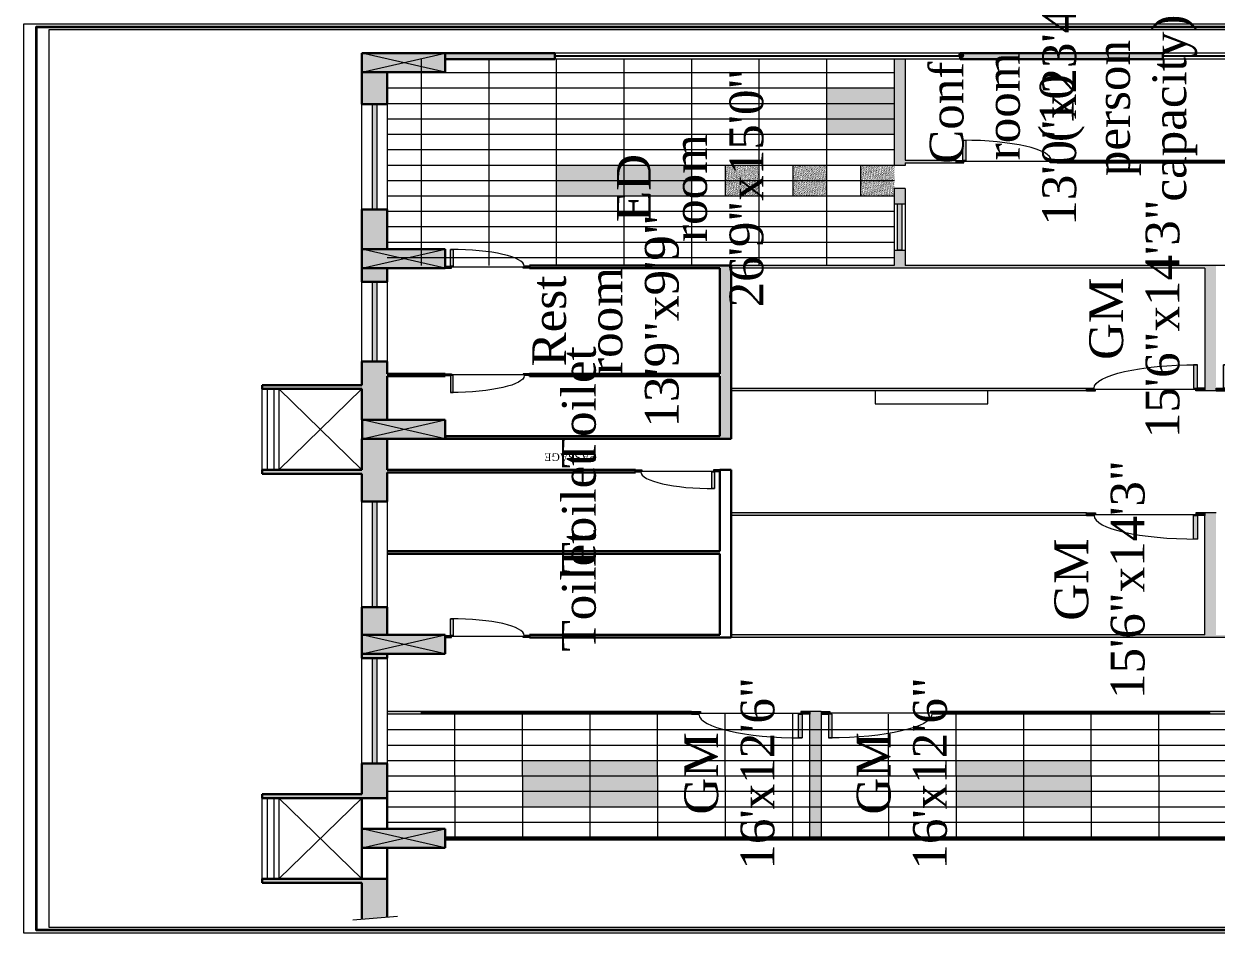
# Model space of a CAD drawing. Header units: inches. Extents: x 327481 to 195042051, y -335014 to 44773228.
# Drawn here: x 193833338 to 194084881, y 44581493 to 44773228 of the extents above; entities that cross this region are included whole.
import ezdxf

# ---------------------------------------------------------------- set-up
doc = ezdxf.new("R2010")
doc.units = ezdxf.units.IN
doc.header["$MEASUREMENT"] = 0
doc.linetypes.add('ACAD_ISO10W100', pattern=[18, 12, -3, 0, -3])
doc.layers.add('center', color=146, linetype='Continuous')
for name, color, linetype, lineweight in [('column 1', 146, 'Continuous', 30), ('DOOR', 47, 'Continuous', 9), ('ele1', 1, 'Continuous', 13), ('floor patern', 44, 'Continuous', 0), ('FUR', 34, 'Continuous', 13), ('furniture', 251, 'Continuous', 13), ('GLASS', 140, 'Continuous', 5), ('ser.duct', 131, 'Continuous', 5), ('TEXT', 7, 'Continuous', 0), ('WALL', 12, 'Continuous', 30)]:
    doc.layers.add(name, color=color, linetype=linetype, lineweight=lineweight)
doc.styles.get("Standard").update_dxf_attribs({"font": 'times.ttf', "height": 12})

# ---------------------------------------------------------------- blocks, each defined once
blk = doc.blocks.new('RTU')
at = {"layer": 'DOOR'}
for points in [[(2799511, -182811), (2799511, -182874), (2799551, -182874), (2799551, -182886), (2799611, -182886), (2799611, -182811)], [(2798637, -183716, 0.009156), (2798637, -183748), (2799511, -183748), (2799511, -183716)], [(2799611, -183811), (2799611, -183736), (2799551, -183736), (2799551, -183748), (2799511, -183748), (2799511, -183811)]]:
    blk.add_hatch(color=256, dxfattribs=at).paths.add_polyline_path(points)
at = {"layer": 'DOOR', "ltscale": 300}
for p, q in [((2799511, -182811), (2799511, -182874)), ((2799611, -182811), (2799511, -182811)), ((2799611, -182811), (2799611, -182886)), ((2799551, -182874), (2799511, -182874)), ((2799551, -182874), (2799551, -182886)), ((2799611, -182886), (2799551, -182886)), ((2799551, -182886), (2799551, -183736)), ((2798637, -183748), (2798637, -183716)), ((2798637, -183716), (2799511, -183716)), ((2799511, -183748), (2798637, -183748)), ((2799511, -183716), (2799511, -183748)), ((2799511, -183811), (2799511, -183748)), ((2799551, -183748), (2799511, -183748)), ((2799611, -183736), (2799551, -183736)), ((2799551, -183748), (2799551, -183736)), ((2799611, -183811), (2799611, -183736)), ((2799611, -183811), (2799511, -183811))]:
    blk.add_line(p, q, dxfattribs=at)
blk.add_arc((2799511, -183748), 874, 90, 180, dxfattribs=at)
blk = doc.blocks.new('COLUMN1')
at = {"layer": 'column 1'}
h = blk.add_hatch(color=256, dxfattribs=at)
h.paths.add_polyline_path([(1, 1), (0, 1), (0.5, 0.5)])
h.paths.add_polyline_path([(1, 1), (0.5, 0.5), (1, 0)])
h.paths.add_polyline_path([(0.5, 0.5), (0, 0), (1, 0)])
h.paths.add_polyline_path([(0.5, 0.5), (0, 1), (0, 0)])
at = {"layer": 'column 1', "lineweight": 0, "ltscale": 0.3}
for p, q in [((0, 1), (1, 0)), ((0, 0), (1, 1))]:
    blk.add_line(p, q, dxfattribs=at)
at = {"layer": 'column 1', "ltscale": 0.3}
for p, q in [((1, 1), (0, 1)), ((0, 1), (0, 0)), ((1, 0), (1, 1)), ((0, 0), (1, 0))]:
    blk.add_line(p, q, dxfattribs=at)
blk = doc.blocks.new('A$C529C24E1')
at = {"layer": 'floor patern'}
h = blk.add_hatch(dxfattribs=at)
h.set_pattern_fill('AR-SAND', color=256, style=0)
h.set_pattern_definition([(37.5, (34.7263, -51.5383), (-0.06299, 1.926824), [0, -1.52, 0, -1.7, 0, -1.625]), (7.5, (34.7263, -51.5383), (1.76978, 2.82215), [0, -0.82, 0, -1.37, 0, -0.525]), (327.5, (33.4963, -51.5383), (3.11414, 0.00566), [0, -0.5, 0, -1.8, 0, -2.35]), (317.5, (33.4963, -51.5383), (3.00613, 0.87768), [0, -0.25, 0, -1.18, 0, -1.35])])
h.paths.add_polyline_path([(58.73, -27.52), (34.73, -27.54), (34.73, -51.54), (58.73, -51.52)])
h = blk.add_hatch(dxfattribs=at)
h.set_pattern_fill('AR-SAND', color=256, style=0)
h.set_pattern_definition([(37.5, (58.7263, -51.5246), (-0.06299, 1.926824), [0, -1.52, 0, -1.7, 0, -1.625]), (7.5, (58.7263, -51.5246), (1.76978, 2.82215), [0, -0.82, 0, -1.37, 0, -0.525]), (327.5, (57.4963, -51.5246), (3.11414, 0.00566), [0, -0.5, 0, -1.8, 0, -2.35]), (317.5, (57.4963, -51.5246), (3.00613, 0.87768), [0, -0.25, 0, -1.18, 0, -1.35])])
h.paths.add_polyline_path([(82.73, -27.51), (58.73, -27.52), (58.73, -51.52), (82.73, -51.51)])
h = blk.add_hatch(dxfattribs=at)
h.set_pattern_fill('AR-SAND', color=256, style=0)
h.set_pattern_definition([(37.5, (82.7263, -51.5246), (-0.06299, 1.926824), [0, -1.52, 0, -1.7, 0, -1.625]), (7.5, (82.7263, -51.5246), (1.76978, 2.82215), [0, -0.82, 0, -1.37, 0, -0.525]), (327.5, (81.4963, -51.5246), (3.11414, 0.00566), [0, -0.5, 0, -1.8, 0, -2.35]), (317.5, (81.4963, -51.5246), (3.00613, 0.87768), [0, -0.25, 0, -1.18, 0, -1.35])])
h.paths.add_polyline_path([(106.73, -27.51), (82.73, -27.52), (82.73, -51.52), (106.73, -51.51)])
h = blk.add_hatch(dxfattribs=at)
h.set_pattern_fill('AR-SAND', color=256, style=0)
h.set_pattern_definition([(37.5, (985.5881, -87.6107), (-0.062993, 1.926824), [0, -1.52, 0, -1.7, 0, -1.625]), (7.5, (985.588, -87.6107), (1.76978, 2.82215), [0, -0.82, 0, -1.37, 0, -0.525]), (327.5, (984.358, -87.6107), (3.11414, 0.00566), [0, -0.5, 0, -1.8, 0, -2.35]), (317.5, (984.358, -87.6107), (3.00613, 0.87768), [0, -0.25, 0, -1.18, 0, -1.35])])
h.paths.add_polyline_path([(1009.59, -63.61), (985.59, -63.61), (985.59, -87.61), (1009.59, -87.61)])
h.paths.add_polyline_path([(1033.59, -39.61), (1009.59, -39.61), (1009.59, -63.61), (1033.59, -63.61)])
h.paths.add_polyline_path([(1033.59, -63.61), (1009.59, -63.61), (1009.59, -87.61), (1033.59, -87.61)])
h.paths.add_polyline_path([(1009.59, -39.61), (985.59, -39.61), (985.59, -63.61), (1009.59, -63.61)])
h = blk.add_hatch(dxfattribs=at)
h.set_pattern_fill('AR-SAND', color=256, style=0)
h.set_pattern_definition([(37.5, (34.7263, -75.5383), (-0.06299, 1.926824), [0, -1.52, 0, -1.7, 0, -1.625]), (7.5, (34.7263, -75.5383), (1.76978, 2.82215), [0, -0.82, 0, -1.37, 0, -0.525]), (327.5, (33.4963, -75.5383), (3.11414, 0.00566), [0, -0.5, 0, -1.8, 0, -2.35]), (317.5, (33.4963, -75.5383), (3.00613, 0.87768), [0, -0.25, 0, -1.18, 0, -1.35])])
h.paths.add_polyline_path([(58.73, -51.52), (34.73, -51.54), (34.73, -75.54), (58.73, -75.52)])
h = blk.add_hatch(dxfattribs=at)
h.set_pattern_fill('AR-SAND', color=256, style=0)
h.set_pattern_definition([(37.5, (58.7263, -75.5247), (-0.06299, 1.926824), [0, -1.52, 0, -1.7, 0, -1.625]), (7.5, (58.7263, -75.5247), (1.76978, 2.82215), [0, -0.82, 0, -1.37, 0, -0.525]), (327.5, (57.4963, -75.5247), (3.11414, 0.00566), [0, -0.5, 0, -1.8, 0, -2.35]), (317.5, (57.4963, -75.5247), (3.00613, 0.87768), [0, -0.25, 0, -1.18, 0, -1.35])])
h.paths.add_polyline_path([(82.73, -51.51), (58.73, -51.52), (58.73, -75.52), (82.73, -75.51)])
h = blk.add_hatch(dxfattribs=at)
h.set_pattern_fill('AR-SAND', color=256, style=0)
h.set_pattern_definition([(37.5, (82.7263, -75.511), (-0.06299, 1.926824), [0, -1.52, 0, -1.7, 0, -1.625]), (7.5, (82.7263, -75.511), (1.76978, 2.82215), [0, -0.82, 0, -1.37, 0, -0.525]), (327.5, (81.4963, -75.511), (3.11414, 0.00566), [0, -0.5, 0, -1.8, 0, -2.35]), (317.5, (81.4963, -75.511), (3.00613, 0.87768), [0, -0.25, 0, -1.18, 0, -1.35])])
h.paths.add_polyline_path([(106.73, -51.5), (82.73, -51.51), (82.73, -75.51), (106.73, -75.5)])
h = blk.add_hatch(dxfattribs=at)
h.set_pattern_fill('AR-SAND', color=256, style=0)
h.set_pattern_definition([(37.5, (985.5881, -111.6107), (-0.062993, 1.926824), [0, -1.52, 0, -1.7, 0, -1.625]), (7.5, (985.588, -111.6107), (1.76978, 2.82215), [0, -0.82, 0, -1.37, 0, -0.525]), (327.5, (984.358, -111.6107), (3.11414, 0.00566), [0, -0.5, 0, -1.8, 0, -2.35]), (317.5, (984.358, -111.6107), (3.00613, 0.87768), [0, -0.25, 0, -1.18, 0, -1.35])])
h.paths.add_polyline_path([(1033.59, -99.61), (1009.59, -99.61), (1009.59, -111.61), (1033.59, -111.61)])
h.paths.add_polyline_path([(1009.59, -99.61), (985.59, -99.61), (985.59, -111.61), (1009.59, -111.61)])
h = blk.add_hatch(dxfattribs=at)
h.set_pattern_fill('AR-SAND', color=256, style=0)
h.set_pattern_definition([(37.5, (985.5881, -135.6107), (-0.062993, 1.926824), [0, -1.52, 0, -1.7, 0, -1.625]), (7.5, (985.588, -135.6107), (1.76978, 2.82215), [0, -0.82, 0, -1.37, 0, -0.525]), (327.5, (984.358, -135.6107), (3.11414, 0.00566), [0, -0.5, 0, -1.8, 0, -2.35]), (317.5, (984.358, -135.6107), (3.00613, 0.87768), [0, -0.25, 0, -1.18, 0, -1.35])])
h.paths.add_polyline_path([(1033.59, -123.61), (1009.59, -123.61), (1009.59, -135.61), (1033.59, -135.61)])
h.paths.add_polyline_path([(1009.59, -123.61), (985.59, -123.61), (985.59, -135.61), (1009.59, -135.61)])
h = blk.add_hatch(dxfattribs=at)
h.set_pattern_fill('AR-SAND', color=256, style=0)
h.set_pattern_definition([(37.5, (1081.5881, -159.6107), (-0.062993, 1.926824), [0, -1.52, 0, -1.7, 0, -1.625]), (7.5, (1081.588, -159.6107), (1.76978, 2.82215), [0, -0.82, 0, -1.37, 0, -0.525]), (327.5, (1080.358, -159.6107), (3.114142, 0.00566), [0, -0.5, 0, -1.8, 0, -2.35]), (317.5, (1080.358, -159.6107), (3.00613, 0.87768), [0, -0.25, 0, -1.18, 0, -1.35])])
h.paths.add_polyline_path([(1105.59, -135.61), (1081.59, -135.61), (1081.59, -153.61), (1105.59, -153.61)])
h.paths.add_polyline_path([(1105.59, -153.61), (1081.59, -153.61), (1081.59, -159.61), (1081.59, -159.61), (1081.59, -159.61), (1105.59, -159.61)])
h.paths.add_polyline_path([(1129.59, -135.61), (1105.59, -135.61), (1105.59, -153.61), (1129.59, -153.61)])
h.paths.add_polyline_path([(1129.59, -153.61), (1105.59, -153.61), (1105.59, -159.61), (1105.59, -159.61), (1129.59, -159.61)])
h.paths.add_polyline_path([(1153.59, -135.61), (1129.59, -135.61), (1129.59, -153.61), (1153.59, -153.61)])
h.paths.add_polyline_path([(1153.59, -153.61), (1129.59, -153.61), (1129.59, -159.61), (1129.59, -159.61), (1153.59, -159.61)])
h = blk.add_hatch(dxfattribs=at)
h.set_pattern_fill('AR-SAND', color=256, style=0)
h.set_pattern_definition([(37.5, (985.5881, -159.6107), (-0.062993, 1.926824), [0, -1.52, 0, -1.7, 0, -1.625]), (7.5, (985.588, -159.6107), (1.76978, 2.82215), [0, -0.82, 0, -1.37, 0, -0.525]), (327.5, (984.358, -159.6107), (3.11414, 0.00566), [0, -0.5, 0, -1.8, 0, -2.35]), (317.5, (984.358, -159.6107), (3.00613, 0.87768), [0, -0.25, 0, -1.18, 0, -1.35])])
h.paths.add_polyline_path([(1033.59, -147.61), (1009.59, -147.61), (1009.59, -159.61), (1033.59, -159.61)])
h.paths.add_polyline_path([(1009.59, -147.61), (985.59, -147.61), (985.59, -159.61), (1009.59, -159.61)])
h = blk.add_hatch(dxfattribs=at)
h.set_pattern_fill('AR-SAND', color=256, style=0)
h.set_pattern_definition([(37.5, (34.7263, -205.6065), (-0.06299, 1.926824), [0, -1.52, 0, -1.7, 0, -1.625]), (7.5, (34.7263, -205.6065), (1.76978, 2.82215), [0, -0.82, 0, -1.37, 0, -0.525]), (327.5, (33.4963, -205.6065), (3.11414, 0.00566), [0, -0.5, 0, -1.8, 0, -2.35]), (317.5, (33.4963, -205.6065), (3.00613, 0.87768), [0, -0.25, 0, -1.18, 0, -1.35])])
h.paths.add_polyline_path([(58.73, -181.59), (34.73, -181.61), (34.73, -205.61), (58.73, -205.59)])
h = blk.add_hatch(dxfattribs=at)
h.set_pattern_fill('AR-SAND', color=256, style=0)
h.set_pattern_definition([(37.5, (58.7263, -205.5929), (-0.06299, 1.926824), [0, -1.52, 0, -1.7, 0, -1.625]), (7.5, (58.7263, -205.5929), (1.76978, 2.82215), [0, -0.82, 0, -1.37, 0, -0.525]), (327.5, (57.4963, -205.5929), (3.11414, 0.00566), [0, -0.5, 0, -1.8, 0, -2.35]), (317.5, (57.4963, -205.5929), (3.00613, 0.87768), [0, -0.25, 0, -1.18, 0, -1.35])])
h.paths.add_polyline_path([(82.73, -181.58), (58.73, -181.59), (58.73, -205.59), (82.73, -205.58)])
h = blk.add_hatch(dxfattribs=at)
h.set_pattern_fill('AR-SAND', color=256, style=0)
h.set_pattern_definition([(37.5, (82.7263, -205.5929), (-0.06299, 1.926824), [0, -1.52, 0, -1.7, 0, -1.625]), (7.5, (82.7263, -205.5929), (1.76978, 2.82215), [0, -0.82, 0, -1.37, 0, -0.525]), (327.5, (81.4963, -205.5929), (3.11414, 0.00566), [0, -0.5, 0, -1.8, 0, -2.35]), (317.5, (81.4963, -205.5929), (3.00613, 0.87768), [0, -0.25, 0, -1.18, 0, -1.35])])
h.paths.add_polyline_path([(106.73, -181.58), (82.73, -181.59), (82.73, -205.59), (106.73, -205.58)])
h = blk.add_hatch(dxfattribs=at)
h.set_pattern_fill('AR-SAND', color=256, style=0)
h.set_pattern_definition([(37.5, (34.7263, -229.6065), (-0.06299, 1.926824), [0, -1.52, 0, -1.7, 0, -1.625]), (7.5, (34.7263, -229.6065), (1.76978, 2.82215), [0, -0.82, 0, -1.37, 0, -0.525]), (327.5, (33.4963, -229.6065), (3.11414, 0.00566), [0, -0.5, 0, -1.8, 0, -2.35]), (317.5, (33.4963, -229.6065), (3.00613, 0.87768), [0, -0.25, 0, -1.18, 0, -1.35])])
h.paths.add_polyline_path([(58.73, -205.59), (34.73, -205.61), (34.73, -229.61), (58.73, -229.59)])
h = blk.add_hatch(dxfattribs=at)
h.set_pattern_fill('AR-SAND', color=256, style=0)
h.set_pattern_definition([(37.5, (58.7263, -229.5929), (-0.06299, 1.926824), [0, -1.52, 0, -1.7, 0, -1.625]), (7.5, (58.7263, -229.5929), (1.76978, 2.82215), [0, -0.82, 0, -1.37, 0, -0.525]), (327.5, (57.4963, -229.5929), (3.11414, 0.00566), [0, -0.5, 0, -1.8, 0, -2.35]), (317.5, (57.4963, -229.5929), (3.00613, 0.87768), [0, -0.25, 0, -1.18, 0, -1.35])])
h.paths.add_polyline_path([(82.73, -205.58), (58.73, -205.59), (58.73, -229.59), (82.73, -229.58)])
h = blk.add_hatch(dxfattribs=at)
h.set_pattern_fill('AR-SAND', color=256, style=0)
h.set_pattern_definition([(37.5, (82.7263, -229.5792), (-0.06299, 1.926824), [0, -1.52, 0, -1.7, 0, -1.625]), (7.5, (82.7263, -229.5792), (1.76978, 2.82215), [0, -0.82, 0, -1.37, 0, -0.525]), (327.5, (81.4963, -229.5792), (3.11414, 0.00566), [0, -0.5, 0, -1.8, 0, -2.35]), (317.5, (81.4963, -229.5792), (3.00613, 0.87768), [0, -0.25, 0, -1.18, 0, -1.35])])
h.paths.add_polyline_path([(106.73, -205.57), (82.73, -205.58), (82.73, -229.58), (106.73, -229.57)])
for p, q in [((10.73, 20.54), (10.73, -135.82)), ((34.73, 20.54), (34.73, -135.82)), ((58.73, 20.54), (58.73, -135.82)), ((82.73, 20.54), (82.73, -135.82)), ((106.73, 20.54), (106.73, -135.82)), ((130.73, 20.54), (130.73, -135.82)), ((154.73, 20.54), (154.73, -135.82)), ((889.59, -159.61), (889.59, 20.54)), ((913.59, -159.61), (913.59, 20.54)), ((937.59, -159.61), (937.59, 20.54)), ((961.59, -159.61), (961.59, 20.54)), ((985.59, -159.61), (985.59, 20.54)), ((1009.59, -159.61), (1009.59, 20.54)), ((1033.59, -159.61), (1033.59, 20.54)), ((1057.59, -159.61), (1057.59, 20.54)), ((1081.59, -159.61), (1081.59, 20.54)), ((1105.59, -159.61), (1105.59, 20.54)), ((1129.59, -159.61), (1129.59, 20.54)), ((1153.59, -159.61), (1153.59, 20.54)), ((1177.59, -159.61), (1177.59, 20.54)), ((877.43, 8.39), (1199.11, 8.39)), ((-13.26, -3.57), (178.63, -3.46)), ((877.43, -15.61), (1199.11, -15.61)), ((-13.25, -27.57), (178.64, -27.46)), ((877.43, -39.61), (1199.11, -39.61)), ((-13.23, -51.57), (178.66, -51.46)), ((877.43, -63.61), (1199.11, -63.61)), ((-13.22, -75.57), (178.67, -75.46)), ((877.43, -87.61), (1199.11, -87.61)), ((-13.21, -99.57), (178.68, -99.46)), ((985.59, -99.61), (1033.59, -99.61)), ((877.43, -111.61), (1199.11, -111.61)), ((-13.19, -123.57), (178.7, -123.46)), ((985.59, -123.61), (1033.59, -123.61)), ((10.73, -133.52), (10.73, -289.89)), ((34.73, -133.52), (34.73, -289.89)), ((58.73, -133.52), (58.73, -289.89)), ((82.73, -133.52), (82.73, -289.89)), ((106.73, -133.52), (106.73, -289.89)), ((130.73, -133.52), (130.73, -289.89)), ((154.73, -133.52), (154.73, -289.89)), ((877.43, -135.61), (1199.11, -135.61)), ((985.59, -147.61), (1033.59, -147.61)), ((-13.26, -157.63), (178.63, -157.52)), ((-13.25, -181.63), (178.64, -181.52)), ((-13.23, -205.63), (178.66, -205.52)), ((-13.22, -229.63), (178.67, -229.52)), ((-13.21, -253.63), (178.68, -253.52))]:
    blk.add_line(p, q, dxfattribs=at)
blk = doc.blocks.new('for presentation-29.06.11')
at = {"layer": 'FUR'}
for points in [[(332085.16, -325963.15), (332086.41, -325963.15), (332086.41, -325963.15), (332087.91, -325963.15), (332087.91, -325963.15), (332089.16, -325963.15), (332089.16, -325951.14), (332085.16, -325951.14)], [(332398.69, -326241.51), (332208.6, -326241.51), (332208.6, -326073.25), (332204.6, -326073.25), (332204.6, -326389.97), (332208.6, -326389.97), (332208.6, -326245.51), (332398.69, -326245.51)], [(332394.69, -326199.51), (332398.69, -326199.51), (332398.69, -326073.25), (332394.69, -326073.25)], [(332588.57, -326199.51), (332592.57, -326199.51), (332592.57, -326073.25), (332588.57, -326073.25)], [(332783.77, -326073.25), (332779.77, -326073.25), (332779.77, -326135.08), (332807.93, -326135.08), (332807.93, -326131.08), (332783.77, -326131.08)], [(332089.16, -326101.15), (331893.07, -326101.15), (331893.07, -326105.15), (332089.16, -326105.15)], [(332903.93, -326131.08), (332879.77, -326131.08), (332879.77, -326135.08), (332903.93, -326135.08)], [(333105.49, -326131.08), (332939.93, -326131.08), (332939.93, -326131.48), (332939.93, -326131.48), (332939.93, -326135.08), (332943.93, -326135.08), (332943.93, -326153.2), (332947.93, -326153.2), (332947.93, -326135.08), (333105.49, -326135.07)], [(332783.77, -326135.08), (332779.77, -326135.08), (332779.77, -326241.51), (332588.57, -326241.51), (332588.57, -326245.51), (332592.77, -326245.51), (332592.77, -326245.51), (332783.77, -326245.51)], [(332089.16, -326243.14), (332085.16, -326243.14), (332085.16, -326255.16), (331893.07, -326255.16), (331893.07, -326259.15), (332089.16, -326259.15)]]:
    blk.add_hatch(color=256, dxfattribs=at).paths.add_polyline_path(points)
at = {"layer": 'furniture'}
blk.add_hatch(color=256, dxfattribs=at).paths.add_polyline_path([(332947.93, -326189.2), (332947.53, -326189.2), (332947.53, -326189.2), (332943.93, -326189.2), (332943.93, -326191.2), (332947.93, -326191.2)])
at = {"layer": 'GLASS'}
for points in [[(332172.34, -325945.86), (332008.34, -325945.86), (332008.34, -325947.36), (332172.34, -325947.36)], [(332416.6, -325945.86), (332251.6, -325945.86), (332251.6, -325947.36), (332416.6, -325947.36)], [(332634.42, -325945.86), (332634.42, -325947.36), (332758.42, -325947.36), (332758.42, -325945.86)], [(332871.31, -325945.86), (332871.31, -325947.36), (333035.31, -325947.36), (333035.31, -325945.86)], [(332086.41, -326059.15), (332087.91, -326059.15), (332087.91, -325963.15), (332086.41, -325963.15)], [(333110.77, -326010.62), (333109.27, -326010.62), (333109.27, -326154.62), (333110.77, -326154.62)], [(332879.77, -326133.83), (332879.77, -326132.33), (332807.93, -326132.33), (332807.93, -326133.83)], [(332086.41, -326243.14), (332087.91, -326243.14), (332087.91, -326147.14), (332086.41, -326147.14)], [(332946.68, -326191.2), (332945.18, -326191.2), (332945.18, -326370.62), (332946.68, -326370.62)], [(333110.77, -326226.62), (333109.27, -326226.62), (333109.27, -326370.62), (333110.77, -326370.62)]]:
    blk.add_hatch(color=256, dxfattribs=at).paths.add_polyline_path(points)
at = {"layer": 'WALL', "lineweight": 0}
for points in [[(331828.52, -325951.08), (331828.52, -325906.64), (331822.61, -325906.64), (331822.61, -325942.08), (331766.05, -325942.08), (331769.49, -325951.08)], [(332611.43, -325971.62), (332615.43, -325971.62), (332615.43, -325951.08), (332611.43, -325951.08)], [(331893.07, -325971.62), (331890.07, -325971.62), (331890.07, -326389.97), (331893.07, -326389.97)], [(332611.43, -326069.25), (332517.88, -326069.25), (332517.88, -325971.73), (332513.88, -325971.73), (332513.88, -326073.25), (332783.77, -326073.25), (332783.77, -326001.62), (332779.77, -326001.62), (332779.77, -326069.25), (332615.43, -326069.25), (332615.43, -326001.62), (332611.43, -326001.62)]]:
    blk.add_hatch(color=36, dxfattribs=at).paths.add_polyline_path(points)
h = blk.add_hatch(color=36, dxfattribs=at)
h.paths.add_polyline_path([(332008.34, -325951.08), (332008.34, -325942.08), (331960.48, -325942.08), (331960.48, -325906.64), (331954.57, -325906.64), (331954.57, -325951.08)])
h.paths.add_polyline_path([(332172.34, -325942.08), (332172.34, -325951.08), (332179.05, -325951.08), (332179.05, -325942.08)])
h = blk.add_hatch(color=36, dxfattribs=at)
h.paths.add_polyline_path([(332416.6, -325942.08), (332416.6, -325951.08), (332461.6, -325951.08), (332461.6, -326039.25), (332465.6, -326039.25), (332465.6, -325951.08), (332513.88, -325951.08), (332513.88, -325942.08), (332465.6, -325942.08), (332465.6, -325912.55), (332465.6, -325912.55), (332465.6, -325906.64), (332459.69, -325906.64), (332459.69, -325942.08)])
h.paths.add_polyline_path([(332251.6, -325951.08), (332251.6, -325942.08), (332208.6, -325942.08), (332208.6, -325951.08)])
h = blk.add_hatch(color=36, dxfattribs=at)
h.paths.add_polyline_path([(332758.42, -325942.08), (332758.42, -325951.08), (332779.77, -325951.08), (332779.77, -325942.08)])
h.paths.add_polyline_path([(332634.42, -325951.08), (332634.42, -325942.08), (332597.56, -325942.08), (332597.56, -325906.64), (332591.65, -325906.64), (332591.65, -325942.08), (332543.42, -325942.08), (332543.42, -325951.08)])
h = blk.add_hatch(color=36, dxfattribs=at)
h.paths.add_polyline_path([(332871.31, -325951.08), (332871.31, -325942.08), (332809.31, -325942.08), (332809.23, -325951.08)])
h.paths.add_polyline_path([(333035.31, -325942.08), (333035.31, -325951.08), (333085.01, -325951.08), (333085.01, -325942.08)])
h = blk.add_hatch(color=36, dxfattribs=at)
h.paths.add_polyline_path([(333105.46, -326010.62), (333114.55, -326010.62), (333114.55, -325971.62), (333105.46, -325971.62)])
h.paths.add_polyline_path([(333114.55, -326154.62), (333105.46, -326154.62), (333105.46, -326226.62), (333114.55, -326226.62)])
h.paths.add_polyline_path([(333114.55, -326542.51), (333105.46, -326542.51), (333105.46, -326613.51), (333114.55, -326613.51)])
h.paths.add_polyline_path([(333105.46, -326419.51), (333114.55, -326419.51), (333114.55, -326370.62), (333105.46, -326370.62)])
at = {"color": 2}
for points in [[(331744.15, -327857.19), (331744.15, -325821.96), (333160.26, -325821.96), (333160.26, -327857.19)], [(331753.13, -327848.21), (331753.13, -325830.94), (333151.28, -325830.94), (333151.28, -327848.21)]]:
    blk.add_lwpolyline(points, close=True, dxfattribs=at)
at = {"color": 2, "lineweight": 35}
blk.add_lwpolyline([(331748.64, -327852.7), (331748.64, -325826.45), (333155.77, -325826.45), (333155.77, -327852.7)], close=True, dxfattribs=at)
at = {"layer": 'ele1', "ltscale": 0.3}
for points in [[(331828.52, -325906.63), (331954.57, -325906.63), (331954.57, -325912.55), (331828.52, -325912.55)], [(331828.52, -325906.63), (331954.57, -325906.63), (331954.57, -325912.55), (331828.52, -325912.55)], [(332465.6, -325906.63), (332591.65, -325906.63), (332591.65, -325912.55), (332465.6, -325912.55)], [(332465.6, -325906.63), (332591.65, -325906.63), (332591.65, -325912.55), (332465.6, -325912.55)]]:
    blk.add_lwpolyline(points, close=True, dxfattribs=at)
at = {"layer": 'furniture'}
for p, q in [((332008.34, -325942.08), (332172.34, -325942.08)), ((332251.6, -325942.08), (332416.6, -325942.08)), ((332634.42, -325942.08), (332758.42, -325942.08)), ((332871.31, -325942.08), (333035.31, -325942.08)), ((332008.34, -325951.14), (332172.34, -325951.14)), ((332085.16, -326059.15), (332085.16, -325951.14)), ((332089.16, -326059.15), (332089.16, -325951.14)), ((332251.6, -325951.14), (332416.6, -325951.14)), ((332634.42, -325951.14), (332758.42, -325951.14)), ((332871.31, -325951.14), (333035.31, -325951.14)), ((332089.16, -325963.15), (332085.16, -325963.15)), ((333105.49, -326154.62), (333105.49, -326010.62)), ((333114.55, -326154.62), (333114.55, -326010.62)), ((332085.16, -326059.15), (332089.16, -326059.15)), ((332204.6, -326389.97), (332204.6, -326073.25)), ((332208.6, -326241.51), (332208.6, -326073.25)), ((332394.69, -326199.51), (332394.69, -326073.25)), ((332398.69, -326199.51), (332398.69, -326073.25)), ((332588.57, -326199.51), (332588.57, -326073.25)), ((332592.57, -326199.51), (332592.57, -326073.25)), ((332779.77, -326241.51), (332779.77, -326073.25)), ((332783.77, -326131.08), (332783.77, -326073.25)), ((331893.07, -326101.15), (332089.16, -326101.15)), ((332089.16, -326105.15), (332089.16, -326101.15)), ((332089.16, -326105.15), (331893.07, -326105.15)), ((332903.93, -326131.08), (332783.77, -326131.08)), ((332807.93, -326131.08), (332807.93, -326135.08)), ((332879.77, -326131.08), (332879.77, -326135.08)), ((332903.93, -326135.08), (332903.93, -326131.07)), ((333105.49, -326131.08), (332939.93, -326131.08)), ((332939.93, -326135.08), (332939.93, -326131.08)), ((332783.77, -326389.97), (332783.77, -326135.08)), ((332903.93, -326135.08), (332783.77, -326135.08)), ((332943.93, -326135.08), (332939.93, -326135.08)), ((333105.49, -326135.07), (332947.93, -326135.08)), ((332085.16, -326255.16), (332085.16, -326147.14)), ((332085.16, -326147.14), (332089.16, -326147.14)), ((332089.16, -326259.15), (332089.16, -326147.14)), ((332943.93, -326153.2), (332947.93, -326153.2)), ((332943.93, -326189.2), (332947.93, -326189.2)), ((332943.93, -326191.2), (332947.93, -326191.2)), ((332394.69, -326199.51), (332398.69, -326199.51)), ((332592.57, -326199.51), (332588.57, -326199.51)), ((333105.49, -326370.62), (333105.49, -326226.62)), ((333114.55, -326370.62), (333114.55, -326226.62)), ((332085.16, -326243.14), (332089.16, -326243.14)), ((332208.6, -326241.51), (332398.69, -326241.51)), ((332398.69, -326245.51), (332398.69, -326241.51)), ((332588.57, -326245.51), (332588.57, -326241.51)), ((332779.77, -326241.51), (332588.57, -326241.51)), ((332588.57, -326245.51), (332588.57, -326241.51))]:
    blk.add_line(p, q, dxfattribs=at)
at = {"layer": 'furniture', "lineweight": 20}
blk.add_lwpolyline([(332588.57, -326124.41), (332568.57, -326124.41), (332568.57, -326164.41), (332588.57, -326164.41)], close=True, dxfattribs=at)
at = {"layer": 'furniture'}
for points in [[(332943.93, -326135.08), (332943.93, -326153.2)], [(332947.93, -326135.08), (332947.93, -326153.2)], [(332943.93, -326189.2), (332943.93, -326415.51)], [(332947.93, -326189.2), (332947.93, -326415.51)]]:
    blk.add_lwpolyline(points, dxfattribs=at)
at = {"layer": 'GLASS', "ltscale": 0.3}
for p, q in [((331828.52, -325908.53), (331954.57, -325908.53)), ((331828.52, -325908.53), (331954.57, -325908.53)), ((332465.6, -325908.53), (332591.65, -325908.53)), ((332465.6, -325908.53), (332591.65, -325908.53)), ((331828.52, -325910.83), (331954.57, -325910.83)), ((331828.52, -325910.83), (331954.57, -325910.83)), ((332465.6, -325910.83), (332591.65, -325910.83)), ((332465.6, -325910.83), (332591.65, -325910.83))]:
    blk.add_line(p, q, dxfattribs=at)
at = {"layer": 'GLASS'}
for points in [[(332172.34, -325947.36), (332008.34, -325947.36), (332008.34, -325945.86), (332172.34, -325945.86)], [(332416.6, -325947.36), (332251.6, -325947.36), (332251.6, -325945.86), (332416.6, -325945.86)], [(332758.42, -325947.36), (332634.42, -325947.36), (332634.42, -325945.86), (332758.42, -325945.86)], [(333109.27, -326154.62), (333109.27, -326010.62)], [(333110.77, -326010.62), (333110.77, -326154.62)], [(332879.77, -326133.83), (332807.93, -326133.83), (332807.93, -326132.33), (332879.77, -326132.33)], [(332946.68, -326191.2), (332946.68, -326370.62), (332945.18, -326370.62), (332945.18, -326191.2)], [(333109.27, -326370.62), (333109.27, -326226.62)], [(333110.77, -326226.62), (333110.77, -326370.62)]]:
    blk.add_lwpolyline(points, dxfattribs=at)
for points in [[(333035.31, -325945.86), (333035.31, -325947.36), (332871.31, -325947.36), (332871.31, -325945.86)], [(332086.41, -326059.15), (332087.91, -326059.15), (332087.91, -325963.15), (332086.41, -325963.15)], [(332086.41, -326147.14), (332087.91, -326147.14), (332087.91, -326243.14), (332086.41, -326243.14)]]:
    blk.add_lwpolyline(points, close=True, dxfattribs=at)
at = {"layer": 'ser.duct', "linetype": 'ACAD_ISO10W100', "ltscale": 400}
for p, q in [((331828.52, -325912.55), (331954.57, -325942.08)), ((331954.57, -325912.55), (331828.52, -325942.08)), ((332465.6, -325912.55), (332591.65, -325942.08)), ((332591.65, -325912.55), (332465.6, -325942.08))]:
    blk.add_line(p, q, dxfattribs=at)
at = {"layer": 'TEXT'}
for p, q in [((332615.43, -325971.62), (332611.43, -325971.62)), ((332783.77, -325971.62), (332779.77, -325971.62)), ((332615.43, -326001.62), (332611.43, -326001.62)), ((332783.77, -326001.62), (332779.77, -326001.62))]:
    blk.add_line(p, q, dxfattribs=at)
at = {"layer": 'WALL'}
for p, q in [((331822.61, -325942.08), (331822.61, -325906.64)), ((331828.52, -325906.64), (331822.61, -325906.64)), ((331822.61, -325942.08), (331822.61, -325906.64)), ((331828.52, -325906.64), (331822.61, -325906.64)), ((331828.52, -325951.08), (331828.52, -325906.63)), ((331828.52, -325951.08), (331828.52, -325906.63)), ((331954.57, -325951.08), (331954.57, -325906.64)), ((331960.48, -325906.64), (331954.57, -325906.64)), ((331954.57, -325951.08), (331954.57, -325906.64)), ((331960.48, -325906.64), (331954.57, -325906.64)), ((331960.48, -325942.08), (331960.48, -325906.64)), ((331960.48, -325942.08), (331960.48, -325906.64)), ((332459.69, -325942.08), (332459.69, -325906.64)), ((332465.6, -325906.64), (332459.69, -325906.64)), ((332459.69, -325942.08), (332459.69, -325906.64)), ((332465.6, -325906.64), (332459.69, -325906.64)), ((332465.6, -325942.08), (332465.6, -325906.64)), ((332591.65, -325942.08), (332591.65, -325906.64)), ((332597.56, -325906.64), (332591.65, -325906.64)), ((332597.56, -325906.64), (332591.65, -325906.64)), ((332597.56, -325942.08), (332597.56, -325906.64)), ((332597.56, -325942.08), (332597.56, -325906.64)), ((331822.61, -325942.08), (331766.05, -325942.08)), ((332008.34, -325942.08), (331960.48, -325942.08)), ((332008.34, -325942.08), (331960.48, -325942.08)), ((332008.34, -325951.08), (332008.34, -325942.08)), ((332179.05, -325942.08), (332172.34, -325942.08)), ((332179.05, -325942.08), (332172.34, -325942.08)), ((332172.34, -325951.08), (332172.34, -325942.08)), ((332179.05, -325942.08), (332179.05, -325951.08)), ((332251.6, -325942.08), (332208.6, -325942.08)), ((332251.6, -325942.08), (332208.6, -325942.08)), ((332208.6, -325951.08), (332208.6, -325942.08)), ((332251.6, -325951.08), (332251.6, -325942.08)), ((332459.69, -325942.08), (332416.6, -325942.08)), ((332459.69, -325942.08), (332416.6, -325942.08)), ((332416.6, -325951.08), (332416.6, -325942.08)), ((332465.6, -325942.08), (332513.88, -325942.08)), ((332513.88, -325951.08), (332513.88, -325942.08)), ((332513.88, -325951.08), (332513.88, -325942.08)), ((332543.42, -325942.08), (332591.65, -325942.08)), ((332543.42, -325951.08), (332543.42, -325942.08)), ((332634.42, -325942.08), (332597.56, -325942.08)), ((332634.42, -325951.08), (332634.42, -325942.08)), ((332779.77, -325942.08), (332758.42, -325942.08)), ((332758.42, -325951.08), (332758.42, -325942.08)), ((332779.77, -325951.08), (332779.77, -325942.08)), ((332871.31, -325942.08), (332809.31, -325942.08)), ((332809.31, -325951.08), (332809.31, -325942.08)), ((332871.31, -325951.08), (332871.31, -325942.08)), ((333085.01, -325942.08), (333035.31, -325942.08)), ((333035.31, -325951.08), (333035.31, -325942.08)), ((333085.01, -325951.08), (333085.01, -325942.08)), ((331828.52, -325951.08), (331769.49, -325951.08)), ((331828.52, -325951.08), (331876.8, -325951.08)), ((331954.57, -325951.08), (331906.34, -325951.08)), ((332008.34, -325951.08), (331954.57, -325951.08)), ((332179.05, -325951.08), (332172.34, -325951.08)), ((332251.6, -325951.08), (332208.6, -325951.08)), ((332335.1, -326069.25), (332335.1, -325951.08)), ((332339.1, -326069.25), (332339.1, -325951.08)), ((332461.6, -325951.08), (332416.6, -325951.08)), ((332461.6, -326039.25), (332461.6, -325951.08)), ((332513.88, -325951.08), (332465.6, -325951.08)), ((332465.6, -326039.25), (332465.6, -325951.08)), ((332611.43, -325951.08), (332543.42, -325951.08)), ((332611.43, -325971.62), (332611.43, -325951.08)), ((332634.42, -325951.08), (332615.43, -325951.08)), ((332615.43, -325971.62), (332615.43, -325951.08)), ((332779.77, -325951.08), (332758.42, -325951.08)), ((332871.31, -325951.08), (332809.31, -325951.08)), ((333085.01, -325951.08), (333035.31, -325951.08)), ((331890.07, -325971.62), (331893.07, -325971.62)), ((332513.88, -326073.25), (332513.88, -325971.73)), ((332513.88, -325971.73), (332517.88, -325971.73)), ((332517.88, -326069.25), (332517.88, -325971.73)), ((332611.43, -325971.62), (332615.43, -325971.62)), ((333105.46, -326010.62), (333105.46, -325971.62)), ((333105.46, -325971.62), (333114.55, -325971.62)), ((333114.55, -326010.62), (333114.55, -325971.62)), ((332204.6, -326073.25), (332204.6, -326001.62)), ((332204.6, -326001.62), (332208.6, -326001.62)), ((332208.6, -326001.62), (332208.59, -326001.62)), ((332208.6, -326001.62), (332208.6, -326069.25)), ((332611.43, -326069.25), (332611.43, -326001.62)), ((332615.43, -326001.62), (332611.43, -326001.62)), ((332615.43, -326069.25), (332615.43, -326001.62)), ((332779.77, -326069.25), (332779.77, -326001.62)), ((332779.77, -326001.62), (332783.77, -326001.62)), ((332783.77, -326073.25), (332783.77, -326001.62)), ((333105.46, -326010.62), (333114.55, -326010.62)), ((332465.6, -326039.25), (332461.6, -326039.25)), ((332335.1, -326069.25), (332208.6, -326069.25)), ((332307.05, -326069.25), (332304.94, -326069.25)), ((332465.6, -326069.25), (332339.1, -326069.25)), ((332465.6, -326073.25), (332465.6, -326069.25)), ((332517.88, -326069.25), (332611.43, -326069.25)), ((332615.43, -326069.25), (332779.77, -326069.25)), ((332465.6, -326073.25), (332204.6, -326073.25)), ((332513.88, -326073.25), (332783.77, -326073.25)), ((333105.46, -326226.62), (333105.46, -326154.62)), ((333105.46, -326154.62), (333114.55, -326154.62)), ((333114.55, -326226.62), (333114.55, -326154.62)), ((333105.46, -326226.62), (333114.55, -326226.62))]:
    blk.add_line(p, q, dxfattribs=at)
at = {"layer": 'WALL', "lineweight": 0}
blk.add_line((331764.8, -325938.82), (331770.84, -325954.64), dxfattribs=at)
at = {"layer": 'WALL'}
for points in [[(331828.52, -325942.08), (331954.57, -325942.08)], [(331960.48, -325942.08), (332008.34, -325942.08)], [(332172.34, -325942.08), (332179.05, -325942.08)], [(332208.6, -325942.08), (332251.6, -325942.08)], [(332416.6, -325942.08), (332459.69, -325942.08)], [(331890.07, -325971.62), (331890.07, -326389.97)], [(331893.07, -325971.62), (331893.07, -326389.97)]]:
    blk.add_lwpolyline(points, dxfattribs=at)
at = {"layer": 'center', "xscale": 29.5434782608645, "yscale": 29.5434782608645, "zscale": 39.3913043478359}
for p in [(331876.8, -325971.62), (331876.8, -325971.62), (332179.05, -325971.62), (332513.88, -325971.63), (332779.77, -325971.62), (333085.01, -325971.62)]:
    blk.add_blockref('COLUMN1', p, dxfattribs=at)
at = {"layer": 'DOOR', "rotation": 180}
for p, xscale, yscale, zscale in [((416192.92, -331485.96), 0.03000000002793968, 0.03000000002793968, 0.03000000002793968), ((248627.11, -331485.96), -0.03000000002793968, 0.03000000002793968, 0.02999999997065208), ((416768.09, -331485.96), 0.03000000002793968, 0.03000000002793968, 0.03000000002793968), ((214518.05, -333824.4), -0.04199552042700816, 0.04199552047066391, 0.04199552041645515), ((433729.92, -332770.41), 0.03599999996367842, 0.03599999996367842, 0.03599999996367842), ((450159.68, -333964.76), 0.04199552047066391, 0.04199552047066391, 0.04199552047066391)]:
    blk.add_blockref('RTU', p, dxfattribs=dict(at, xscale=xscale, yscale=yscale, zscale=zscale))
at = {"layer": 'DOOR'}
for p, xscale, yscale, zscale in [((248477.28, -320554.91), 0.02999999997700797, 0.02999999997700797, 0.02999999997700797), ((214518.05, -318381.89), 0.04199552042700816, 0.04199552042700816, 0.04199552042700816), ((214827.58, -318522.26), 0.04199552042700816, 0.04199552042700816, 0.04199552042700816), ((450159.68, -318522.26), -0.04199552047066391, 0.04199552047066391, 0.04199552041645515)]:
    blk.add_blockref('RTU', p, dxfattribs=dict(at, xscale=xscale, yscale=yscale, zscale=zscale))
at = {"layer": 'floor patern'}
blk.add_blockref('A$C529C24E1', (331906.34, -325971.62), dxfattribs=at)
at = {"layer": 'TEXT', "linetype": 'ByBlock', "lineweight": 30, "insert": (332479.54, -326016.03), "char_height": 12, "width": 92.2809, "attachment_point": 2, "rotation": 90}
blk.add_mtext('PASSAGE', dxfattribs=at)
at = {"layer": 'TEXT', "linetype": 'ByBlock', "lineweight": 30, "char_height": 12, "attachment_point": 2}
for s, insert, width in [('Rest room\\P13\'9"x9\'9"', (332697.53, -326002.55), 76.1692), ('Toilet', (332277.77, -326013.11), 64.1889), ('Toilet', (332399.23, -326013.11), 64.1889), ('Toilet', (332563.27, -326013.11), 64.1889), ('ED room \\P26\'9"x15\'0"', (332904.58, -326032.62), 107.7727), ('GM\\P16\'x12\'6"', (331992.87, -326056.57), 69.3243), ('GM\\P16\'x12\'6"', (331992.87, -326117.83), 69.3243), ('Conf. room \\P13\'0"x23\'4"', (333031.76, -326143.75), 105.5251), ('(10 person capacity)', (333029.06, -326182.86), 148.9236), ('GM\\P15\'6"x14\'3"', (332294.71, -326188.05), 89.7272), ('GM\\P15\'6"x14\'3"', (332701, -326200.43), 67.027)]:
    blk.add_mtext(s, dxfattribs=dict(at, insert=insert, width=width))

msp = doc.modelspace()

# ---------------------------------------------------------------- block references
at = {"layer": 'furniture', "xscale": -135.395861338533, "yscale": -593.8940509523381, "zscale": 135.395861338533, "rotation": 270}
msp.add_blockref('for presentation-29.06.11', (329613.769, -335292.511), dxfattribs=at)

doc.saveas('drawing.dxf')
